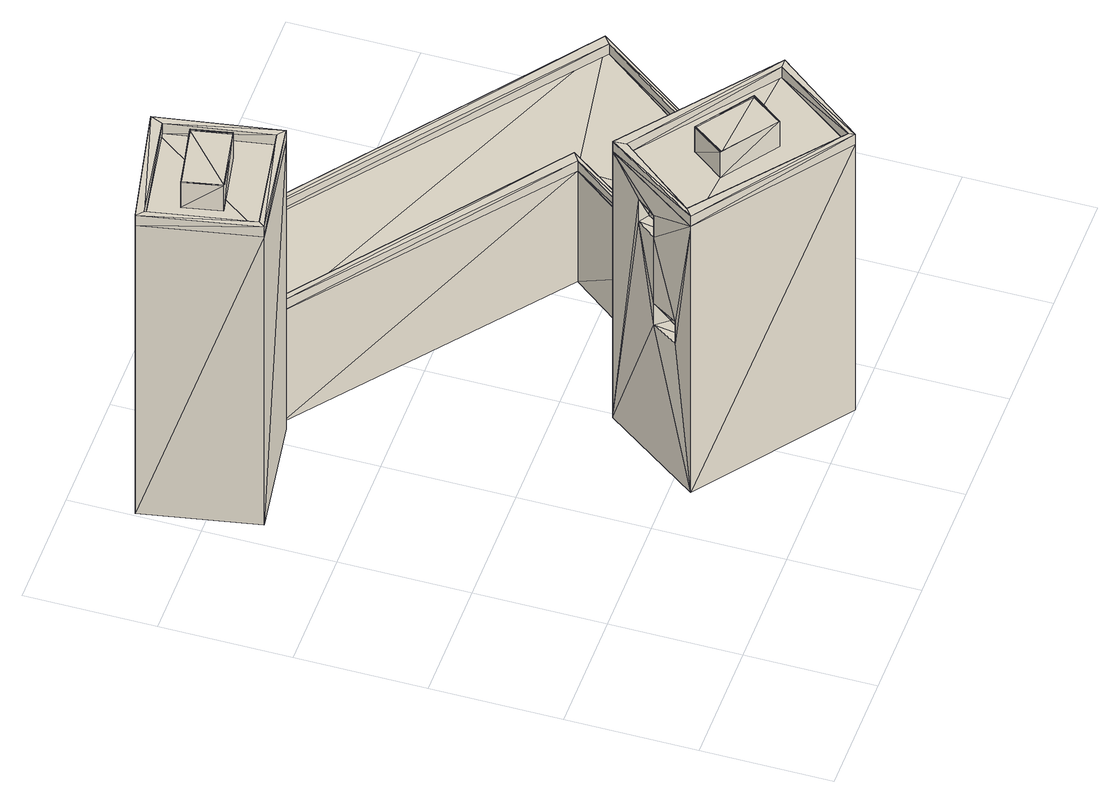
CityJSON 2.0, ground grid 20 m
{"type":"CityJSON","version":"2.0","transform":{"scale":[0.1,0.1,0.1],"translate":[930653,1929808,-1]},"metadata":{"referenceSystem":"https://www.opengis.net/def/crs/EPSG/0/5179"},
"CityObjects":{
"building1":{"type":"Building","geometry":[{"type":"MultiSurface","lod":"3","boundaries":[[[0,1,2]],[[3,2,1]],[[1,4,3]],[[5,3,4]],[[4,6,5]],[[7,5,6]],[[6,0,7]],[[2,7,0]],[[8,9,0]],[[1,0,9]],[[9,10,1]],[[4,1,10]],[[10,11,4]],[[6,4,11]],[[11,8,6]],[[0,6,8]],[[12,13,8]],[[9,8,13]],[[13,14,9]],[[10,9,14]],[[14,15,10]],[[11,10,15]],[[15,12,11]],[[8,11,12]],[[7,2,5]],[[3,5,2]],[[15,14,12]],[[13,12,14]],[[16,17,18]],[[19,18,17]],[[17,20,19]],[[21,19,20]],[[20,22,21]],[[23,21,22]],[[22,16,23]],[[18,23,16]],[[24,25,16]],[[17,16,25]],[[25,26,17]],[[20,17,26]],[[26,27,20]],[[22,20,27]],[[27,24,22]],[[16,22,24]],[[28,29,24]],[[25,24,29]],[[29,30,25]],[[26,25,30]],[[30,31,26]],[[27,26,31]],[[31,28,27]],[[24,27,28]],[[18,19,28]],[[29,28,19]],[[19,21,29]],[[30,29,21]],[[21,23,30]],[[31,30,23]],[[23,18,31]],[[28,31,18]],[[32,33,34]],[[35,34,33]],[[33,36,35]],[[37,35,36]],[[36,38,37]],[[39,37,38]],[[38,32,39]],[[34,39,32]],[[40,41,32]],[[33,32,41]],[[41,42,33]],[[36,33,42]],[[42,43,36]],[[38,36,43]],[[43,40,38]],[[32,38,40]],[[44,45,40]],[[41,40,45]],[[45,46,41]],[[42,41,46]],[[46,47,42]],[[43,42,47]],[[47,44,43]],[[40,43,44]],[[34,35,44]],[[45,44,35]],[[35,37,45]],[[46,45,37]],[[37,39,46]],[[47,46,39]],[[39,34,47]],[[44,47,34]],[[48,49,50]],[[51,50,49]],[[49,52,51]],[[53,51,52]],[[52,54,53]],[[55,53,54]],[[54,48,55]],[[50,55,48]],[[56,57,48]],[[49,48,57]],[[57,58,49]],[[52,49,58]],[[58,59,52]],[[54,52,59]],[[59,56,54]],[[48,54,56]],[[60,61,56]],[[57,56,61]],[[61,62,57]],[[58,57,62]],[[62,63,58]],[[59,58,63]],[[63,60,59]],[[56,59,60]],[[55,50,53]],[[51,53,50]],[[63,62,60]],[[61,60,62]],[[55,64,54]],[[65,54,64]],[[54,65,59]],[[66,59,65]],[[59,66,63]],[[67,63,66]],[[11,68,15]],[[69,15,68]],[[43,70,47]],[[71,47,70]],[[72,43,73]],[[73,43,74]],[[43,38,74]],[[72,75,43]],[[43,75,70]],[[75,76,70]],[[70,76,77]],[[72,73,78]],[[73,79,78]],[[78,79,76]],[[76,79,77]],[[79,80,77]],[[77,80,38]],[[38,80,74]],[[81,82,83]],[[83,82,84]],[[82,85,84]],[[85,6,84]],[[84,6,86]],[[6,7,86]],[[82,81,7]],[[7,81,86]],[[39,47,87]],[[87,47,88]],[[47,71,88]],[[88,71,89]],[[71,82,89]],[[82,39,89]],[[89,39,90]],[[39,87,90]],[[91,77,92]],[[77,38,92]],[[92,38,93]],[[38,39,93]],[[77,91,82]],[[91,94,82]],[[82,94,39]],[[39,94,93]],[[95,11,96]],[[96,11,97]],[[11,6,97]],[[95,98,11]],[[98,99,11]],[[11,99,68]],[[99,100,68]],[[95,96,100]],[[96,101,100]],[[100,101,68]],[[68,101,85]],[[101,102,85]],[[85,102,6]],[[6,102,97]],[[38,43,39]],[[47,39,43]],[[15,55,11]],[[55,54,11]],[[63,7,59]],[[7,6,59]],[[59,6,54]],[[54,6,11]],[[103,104,105]],[[106,105,104]],[[107,108,109]],[[110,109,108]],[[22,111,27]],[[112,27,111]],[[27,112,31]],[[64,31,112]],[[113,22,114]],[[114,22,115]],[[22,23,115]],[[113,116,22]],[[22,116,111]],[[116,117,111]],[[111,117,69]],[[113,114,118]],[[114,119,118]],[[118,119,117]],[[117,119,69]],[[119,120,69]],[[69,120,23]],[[23,120,115]],[[121,69,122]],[[69,23,122]],[[122,23,123]],[[23,31,123]],[[69,121,64]],[[121,124,64]],[[64,124,31]],[[31,124,123]],[[125,126,127]],[[128,127,126]],[[129,130,131]],[[132,131,130]],[[133,134,135]],[[136,135,134]],[[137,138,139]],[[140,139,138]],[[141,142,143]],[[144,143,142]],[[145,146,147]],[[148,147,146]],[[149,150,151]],[[152,151,150]],[[153,154,155]],[[156,155,154]],[[157,158,159]],[[160,159,158]],[[161,162,163]],[[164,163,162]],[[31,23,27]],[[22,27,23]],[[165,166,167]],[[168,167,166]],[[169,170,165]],[[166,165,170]],[[171,172,169]],[[170,169,172]],[[167,168,171]],[[172,171,168]],[[171,169,167]],[[165,167,169]],[[173,168,166]],[[170,174,166]],[[174,170,175]],[[172,175,170]],[[175,172,173]],[[168,173,172]],[[104,173,106]],[[166,106,173]],[[106,166,105]],[[174,105,166]],[[105,174,103]],[[175,103,174]],[[103,175,104]],[[173,104,175]],[[176,177,178]],[[179,178,177]],[[180,181,176]],[[177,176,181]],[[182,183,180]],[[181,180,183]],[[178,179,182]],[[183,182,179]],[[182,180,178]],[[176,178,180]],[[184,179,185]],[[177,185,179]],[[185,177,186]],[[181,186,177]],[[186,181,187]],[[183,187,181]],[[187,183,184]],[[179,184,183]],[[108,184,110]],[[185,110,184]],[[110,185,109]],[[186,109,185]],[[109,186,107]],[[187,107,186]],[[107,187,108]],[[184,108,187]],[[116,132,117]],[[130,117,132]],[[113,131,116]],[[132,116,131]],[[118,129,113]],[[131,113,129]],[[117,130,118]],[[129,118,130]],[[114,128,119]],[[126,119,128]],[[115,127,114]],[[128,114,127]],[[120,125,115]],[[127,115,125]],[[119,126,120]],[[125,120,126]],[[75,140,76]],[[138,76,140]],[[72,139,75]],[[140,75,139]],[[78,137,72]],[[139,72,137]],[[76,138,78]],[[137,78,138]],[[73,136,79]],[[134,79,136]],[[74,135,73]],[[136,73,135]],[[80,133,74]],[[135,74,133]],[[79,134,80]],[[133,80,134]],[[84,148,83]],[[146,83,148]],[[86,147,84]],[[148,84,147]],[[81,145,86]],[[147,86,145]],[[83,146,81]],[[145,81,146]],[[89,144,88]],[[142,88,144]],[[90,143,89]],[[144,89,143]],[[87,141,90]],[[143,90,141]],[[88,142,87]],[[141,87,142]],[[92,152,91]],[[150,91,152]],[[93,151,92]],[[152,92,151]],[[94,149,93]],[[151,93,149]],[[91,150,94]],[[149,94,150]],[[99,164,100]],[[162,100,164]],[[98,163,99]],[[164,99,163]],[[95,161,98]],[[163,98,161]],[[100,162,95]],[[161,95,162]],[[96,160,101]],[[158,101,160]],[[97,159,96]],[[160,96,159]],[[102,157,97]],[[159,97,157]],[[101,158,102]],[[157,102,158]],[[122,156,121]],[[154,121,156]],[[123,155,122]],[[156,122,155]],[[124,153,123]],[[155,123,153]],[[121,154,124]],[[153,124,154]]]}]}
},
"vertices":[
[884,490,250],[871,480,250],[623,140,250],[614,150,250],[871,480,230],[614,150,230],[884,490,230],[623,140,230],[278,950,250],[276,940,250],[276,940,230],[278,950,230],[199,940,250],[201,930,250],[201,930,230],[199,940,230],[5,900,602],[17,890,602],[199,940,602],[191,920,602],[17,890,582],[191,920,582],[5,900,582],[199,940,582],[39,720,602],[47,730,602],[47,730,582],[39,720,582],[231,750,602],[219,760,602],[219,760,582],[231,750,582],[394,320,558],[396,300,558],[623,140,558],[608,140,558],[396,300,538],[608,140,538],[394,320,538],[623,140,538],[286,170,558],[299,180,558],[299,180,538],[286,170,538],[513,0,558],[511,10,558],[511,10,538],[513,0,538],[241,760,250],[243,770,250],[231,750,250],[229,760,250],[243,770,230],[229,760,230],[241,760,230],[231,750,230],[636,450,250],[650,460,250],[650,460,230],[636,450,230],[481,250,250],[489,240,250],[489,240,230],[481,250,230],[231,750,10],[241,760,10],[636,450,10],[481,250,10],[278,950,10],[199,940,10],[286,170,10],[513,0,10],[309,200,318],[334,240,449],[334,240,493],[309,200,275],[334,240,275],[394,320,10],[334,240,318],[358,270,449],[358,270,493],[744,300,100],[623,140,10],[744,300,37],[816,400,37],[884,490,10],[816,400,100],[538,30,188],[538,30,123],[610,130,123],[610,130,188],[483,250,493],[419,300,493],[419,300,515],[483,250,515],[490,790,167],[761,580,145],[761,580,210],[395,860,167],[395,860,100],[490,790,100],[856,510,145],[856,510,210],[430,210,586],[394,160,586],[512,150,586],[476,100,586],[61,850,630],[73,790,630],[163,870,630],[174,810,630],[5,900,10],[39,720,10],[42,910,317],[81,910,449],[81,910,515],[42,910,275],[81,910,275],[81,910,317],[140,920,449],[140,920,515],[225,790,472],[204,910,472],[204,910,535],[225,790,535],[144,910,515],[144,910,449],[84,900,515],[84,900,449],[84,900,317],[84,900,275],[46,890,317],[46,890,275],[374,260,493],[374,260,449],[349,220,493],[349,220,449],[350,220,318],[350,220,275],[326,190,318],[326,190,275],[521,40,188],[521,40,123],[594,140,188],[594,140,123],[728,310,100],[728,310,37],[800,410,100],[800,410,37],[471,230,515],[471,230,493],[407,280,515],[407,280,493],[206,780,535],[206,780,472],[184,900,535],[184,900,472],[844,490,210],[844,490,145],[748,560,210],[748,560,145],[478,770,167],[478,770,100],[383,840,167],[383,840,100],[476,100,538],[476,100,588],[391,160,538],[391,160,588],[514,150,538],[514,150,588],[429,210,538],[429,210,588],[394,160,588],[512,150,588],[430,210,588],[176,810,582],[176,810,632],[71,790,582],[71,790,632],[164,870,582],[164,870,632],[59,850,582],[59,850,632],[73,790,632],[174,810,632],[163,870,632],[61,850,632]
]}
